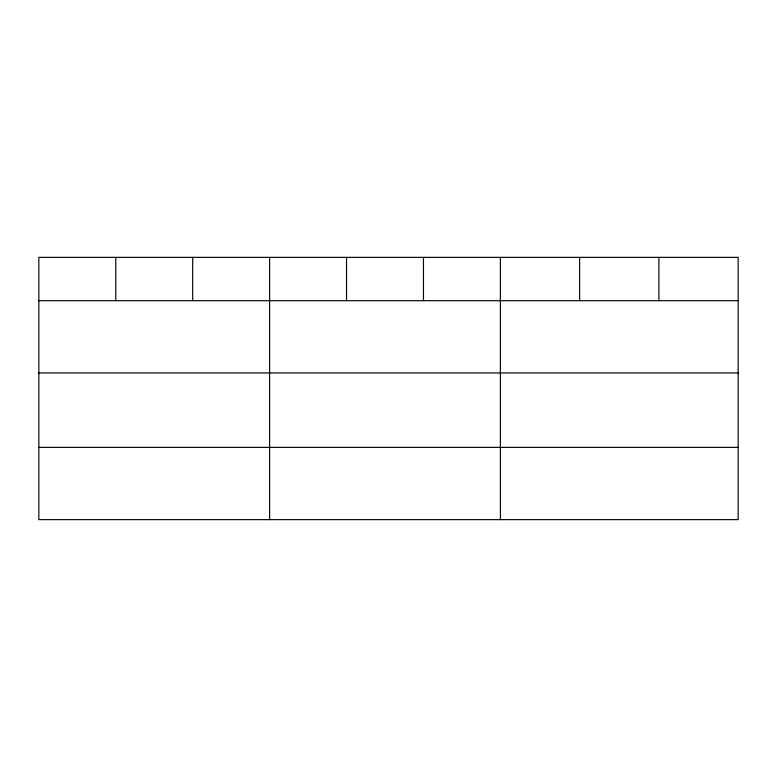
<?xml version="1.0" encoding="UTF-8"?>
<svg xmlns="http://www.w3.org/2000/svg" width="777" height="777" viewBox="0 0 777 777"><rect width="100%" height="100%" fill="white"/><g stroke="black" fill="none" stroke-linecap="round" stroke-linejoin="round"><path stroke-width="1.17" d="M738.15 372.95L738.15 257.372L38.85 257.372L38.85 519.628L738.15 519.628L738.15 372.95L38.85 372.95M38.85 300.699L738.15 300.699M38.85 447.377L738.15 447.377M658.896 257.372L658.896 300.699M579.642 257.372L579.642 300.699M500.388 257.372L500.388 519.628M423.465 257.372L423.465 300.699M346.542 257.372L346.542 300.699M269.619 257.372L269.619 519.628M192.696 257.372L192.696 300.699M115.773 257.372L115.773 300.699"/></g></svg>
